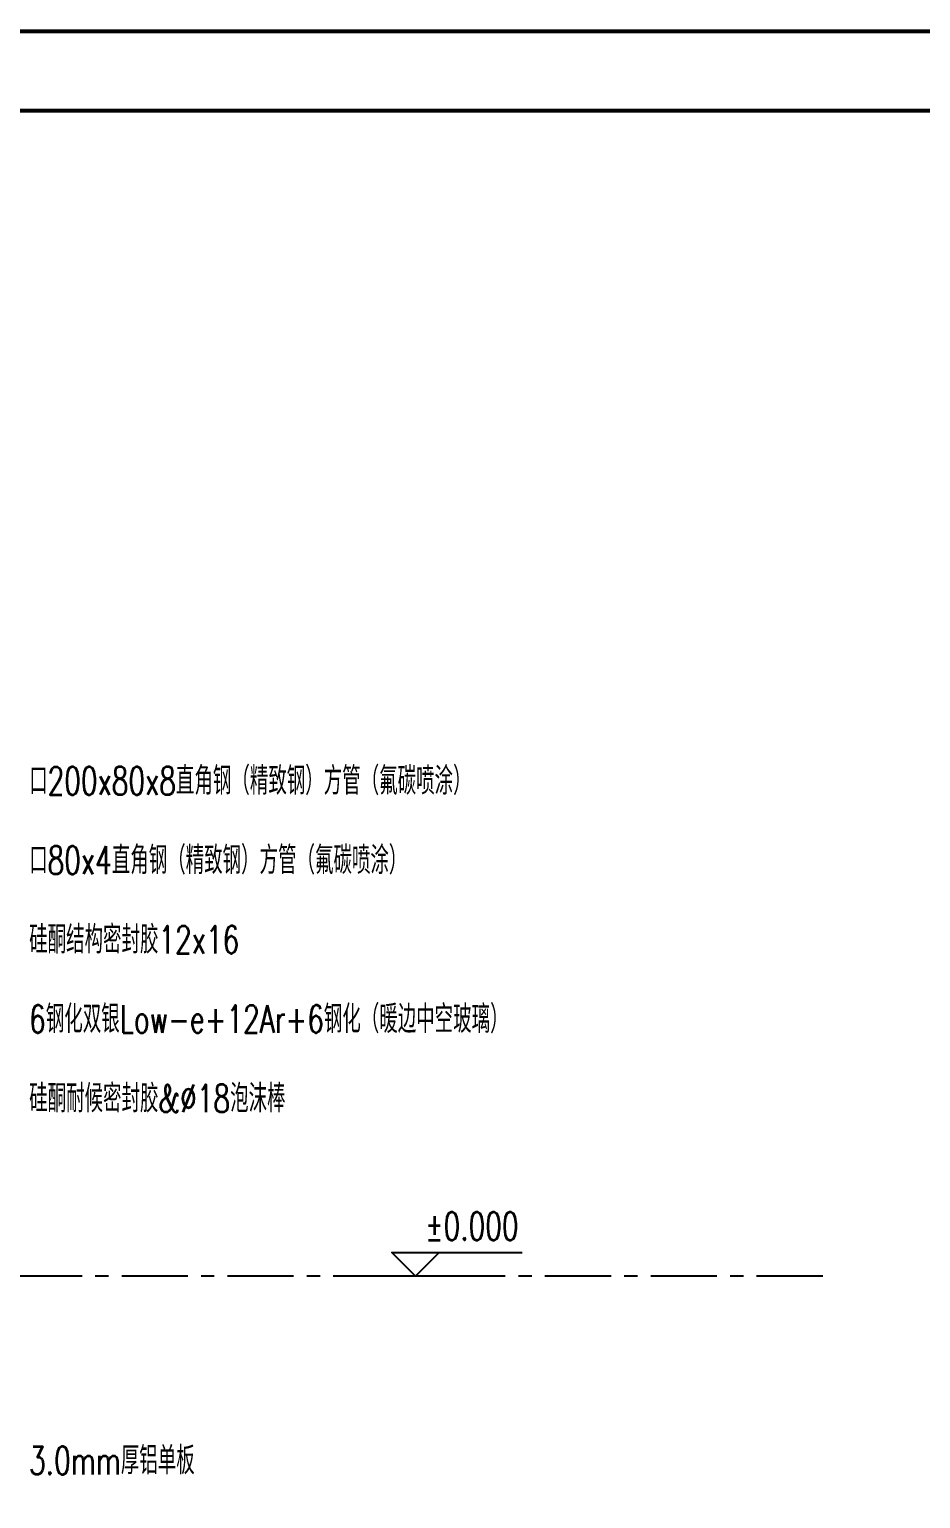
# Model space of a CAD drawing. Extents: x -160106 to 966792, y -663931 to 1550022.
# Drawn here: x -79574 to -79237, y -86120 to -85564 of the extents above; entities that cross this region are included whole.
import ezdxf
from ezdxf.enums import TextEntityAlignment as Align

# ---------------------------------------------------------------- set-up
doc = ezdxf.new("R2010")
doc.units = 0
doc.linetypes.add('ZN-CENTER', pattern=[2, 1.25, -0.25, 0.25, -0.25])
for name, color, linetype in [('!ZN1-文字-7', 7, 'Continuous'), ('!ZN6-轴线-1', 1, 'ZN-CENTER'), ('!ZN7-符号-173', 173, 'Continuous'), ('0-cxFrame', 155, 'Continuous')]:
    doc.layers.add(name, color=color, linetype=linetype)
doc.layers.add('0-cxText', color=131, linetype='Continuous', lineweight=25)
doc.styles.add('cx_tuming', font='simhei.ttf')
doc.styles.add('cx_tuqian1', font='')
doc.styles.add('ZNTextStyle', font='ROMANS.shx', dxfattribs={"width": 0.7, "bigfont": 'CHINESE.shx'})
doc.styles.add('黑体', font='simhei.ttf', dxfattribs={"height": 12})
doc.styles.get('cx_tuqian1').set_extended_font_data('SimSun')

# ---------------------------------------------------------------- blocks, each defined once
blk = doc.blocks.new('TK22.A2 L(Dragon)')
at = {"layer": '0-cxFrame', "color": 7, "const_width": 0.5}
blk.add_lwpolyline([(0, 0), (-594, 0), (-594, 420), (0, 420)], close=True, dxfattribs=at)
at = {"layer": '0-cxFrame', "const_width": 0.5}
blk.add_lwpolyline([(-80, 10), (-574, 10), (-574, 410), (-80, 410)], close=True, dxfattribs=at)
at = {"style": '黑体', "flags": 4}
blk.add_attdef('图幅', text='', height=3.3, dxfattribs=at).set_placement((-40, 3), align=Align.RIGHT)
at = {"layer": '0-cxText', "flags": 4}
for tag, height, style, p in [('建设单位', 3.5, 'cx_tuming', (-45, 240)), ('项目名称', 3.5, 'cx_tuming', (-45, 210)), ('子项名称', 3.5, 'cx_tuming', (-45, 180)), ('工程编号', 3.3, 'cx_tuqian1', (-35, 165)), ('图名1', 3.5, 'cx_tuming', (-45, 87)), ('图名2', 3.5, 'cx_tuming', (-45, 79)), ('图名3', 3.5, 'cx_tuming', (-45, 71)), ('出图日期', 3.3, 'cx_tuqian1', (-39, 60)), ('专业', 3.3, 'cx_tuqian1', (-55, 52)), ('图号', 3.3, 'cx_tuqian1', (-55, 44)), ('版次', 3.3, 'cx_tuqian1', (-20, 44))]:
    blk.add_attdef(tag, text='', height=height, dxfattribs=dict(at, style=style)).set_placement(p, align=Align.MIDDLE)
at = {"layer": 'Defpoints', "color": 6, "flags": 4}
for tag, height, style, p in [('tufu', 3.3, '黑体', (-12, 12)), ('dwfname', 4, 'cx_tuqian1', (-80, 3))]:
    blk.add_attdef(tag, text='', height=height, dxfattribs=dict(at, style=style)).set_placement(p, align=Align.RIGHT)
blk = doc.blocks.new('Zsymbol-Level')
at = {"ltscale": 10}
blk.add_line((3.48, 0), (-6.85, 0), dxfattribs=at)
blk.add_lwpolyline([(3, 3), (0, 0), (-3, 3), (13.45, 3)])
at = {"color": 0, "style": 'ZNTextStyle', "width": 0.7, "flags": 8}
blk.add_attdef('标高', text='', height=3.5, dxfattribs=at).set_placement((7.12, 6.31), align=Align.MIDDLE_CENTER)
blk.add_attdef('楼层号', text='', height=3.5, dxfattribs=at).set_placement((21.35, 6.29), align=Align.MIDDLE)

msp = doc.modelspace()

# ---------------------------------------------------------------- linework, layer by layer
at = {"layer": '!ZN6-轴线-1', "linetype": 'ZN-CENTER', "ltscale": 20}
msp.add_line((-79274.03, -86035.54), (-80370.63, -86035.54), dxfattribs=at)

# ---------------------------------------------------------------- block references
at = {"layer": '!ZN7-符号-173', "color": 7, "ltscale": 70}
ref = msp.add_blockref('Zsymbol-Level', (-79427.97, -86035.54), dxfattribs=dict(at, xscale=3, yscale=3, zscale=3))
ref.add_attrib('标高', '±0.000', dxfattribs={"layer": '0', "color": 0, "height": 10.5, "style": 'ZNTextStyle', "width": 0.7}).set_placement((-79406.61, -86016.61), align=Align.MIDDLE_CENTER)
at = {"layer": '0-cxFrame', "xscale": 3, "yscale": 3, "zscale": 3}
msp.add_blockref('TK22.A2 L(Dragon)', (-78932.94, -86825.19), dxfattribs=at)

# ---------------------------------------------------------------- texts
at = {"layer": '!ZN1-文字-7', "ltscale": 20, "style": 'ZNTextStyle', "width": 0.7}
for s, p in [('口200x80x8直角钢（精致钢）方管（氟碳喷涂）', (-79574.01, -85848.34)), ('口80x4直角钢（精致钢）方管（氟碳喷涂）', (-79574.01, -85878.34)), ('硅酮结构密封胶12x16', (-79574.01, -85908.34)), ('6钢化双银Low-e+12Ar+6钢化（暖边中空玻璃）', (-79574.01, -85938.34)), ('硅酮耐候密封胶&%%C18泡沫棒', (-79574.01, -85968.34)), ('3.0mm厚铝单板', (-79574.01, -86105.13))]:
    msp.add_text(s, height=10.5, dxfattribs=at).set_placement(p, align=Align.MIDDLE_LEFT)

doc.saveas('drawing.dxf')
